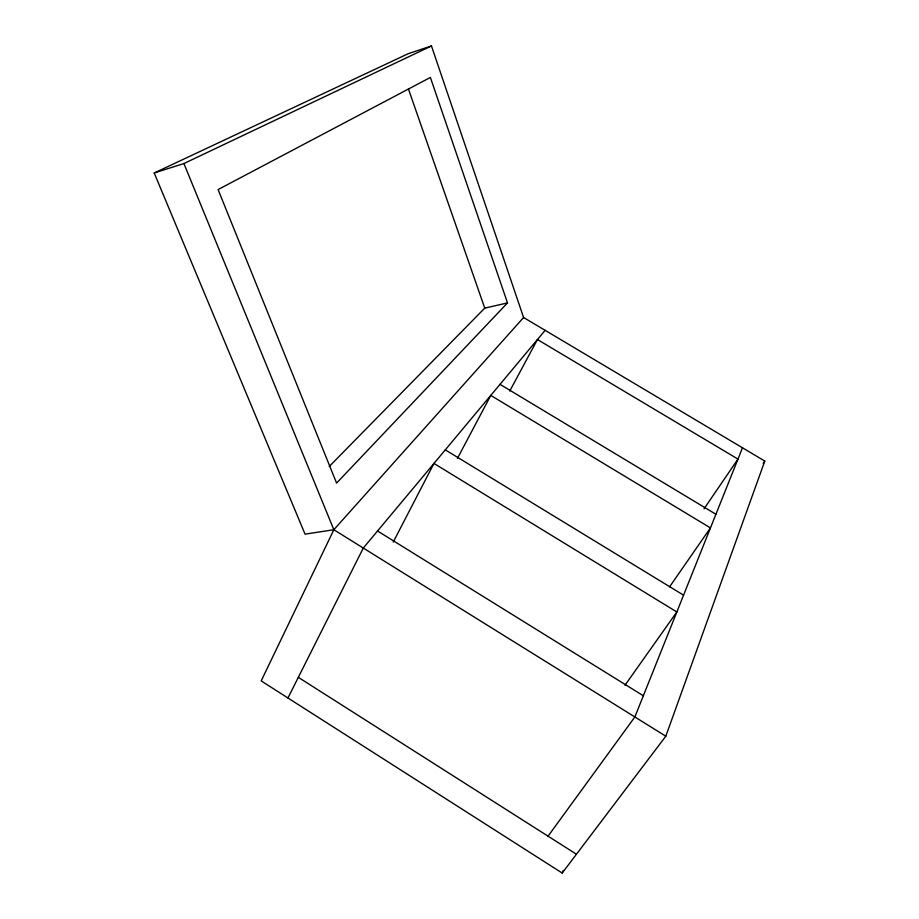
<?xml version="1.0" encoding="UTF-8"?>
<svg xmlns="http://www.w3.org/2000/svg" width="919" height="919" viewBox="0 0 919 919"><rect width="100%" height="100%" fill="white"/><g stroke="black" fill="none" stroke-linecap="round" stroke-linejoin="round"><path stroke-width="1.38" d="M154.208 172.99L183.915 163.548L333.85 529.735L261.191 680.91L562.198 873.05L665.804 736.211L764.792 461.074L523.589 317.514L431.459 45.95L408.358 53.635L154.208 172.99L305.051 534.146L333.85 529.735L523.589 317.514M742.483 447.794L634.868 716.969L548.057 836.175M562.198 873.05L563.278 870.408M287.946 697.992L363.292 548.046L545.128 330.335M393.217 542.095L433.952 463.44L676.844 611.962L624.977 685.252M457.421 458.432L490.769 395.411L710.456 527.908L669.583 586.862M509.723 391.08L537.443 339.536L737.957 459.098L704.023 508.85M763.172 463.406L764.792 461.074M507.506 302.925L336.584 483.095L218.09 189.567L430.379 77.449L507.506 302.925L484.75 308.118L329.22 466.519M183.915 163.548L431.459 45.95M500.016 384.349L715.912 514.261M445.301 449.862L683.564 595.156M377.537 530.987L643.346 695.763M333.85 529.735L665.804 736.211M298.33 677.337L576.443 854.233M408.438 88.994L484.75 308.118"/></g></svg>
